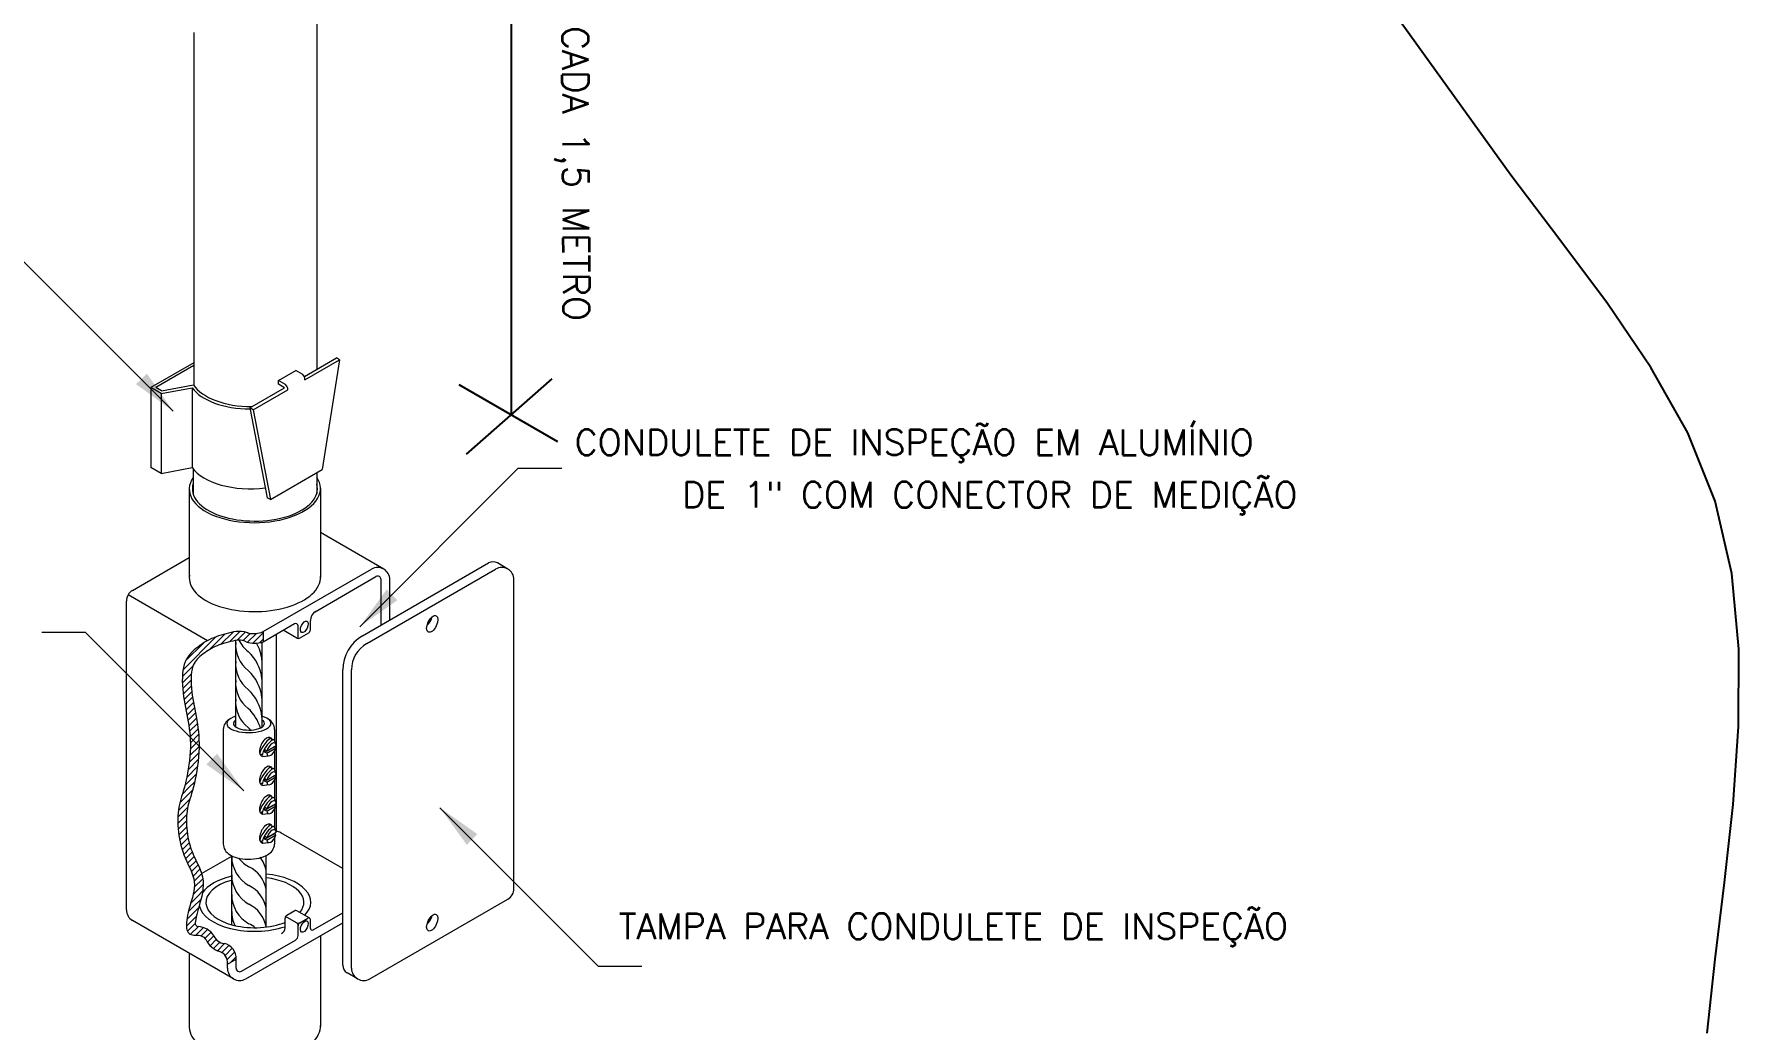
# Model space of a CAD drawing. Header units: millimetres. Extents: x 4236 to 4463, y 1839 to 1973.
# Drawn here: x 4356.25 to 4363.56, y 1877.32 to 1881.59 of the extents above; entities that cross this region are included whole.
import ezdxf
from ezdxf.enums import TextEntityAlignment as Align

# ---------------------------------------------------------------- set-up
doc = ezdxf.new("R2010")
doc.units = ezdxf.units.MM
for name, color, linetype in [('C01', 1, 'Continuous'), ('C02', 42, 'Continuous'), ('C025', 42, 'Continuous'), ('C03', 7, 'Continuous')]:
    doc.layers.add(name, color=color, linetype=linetype)
doc.styles.add('80CL', font='romans.shx', dxfattribs={"height": 2})
pattern_1 = [(45, (4368.103399, 1862.902506), (-0.013258252, 0.013258252), [])]

msp = doc.modelspace()

# ---------------------------------------------------------------- hatches: boundary and pattern name
at = {"layer": 'C01', "lineweight": 0}
h = msp.add_hatch(dxfattribs=at)
h.set_pattern_fill('ANSI31', color=256, scale=0.15, style=0)
h.set_pattern_definition(pattern_1)
h.paths.add_polyline_path([(4356.9928, 1878.9914), (4356.9923, 1878.9911), (4356.9837, 1878.9862), (4356.9754, 1878.9811), (4356.9674, 1878.9757), (4356.9595, 1878.9701), (4356.9517, 1878.9642), (4356.944, 1878.958), (4356.9364, 1878.9516), (4356.929, 1878.9448), (4356.9218, 1878.9375), (4356.9149, 1878.9297), (4356.9086, 1878.921), (4356.9028, 1878.9115), (4356.8978, 1878.9011), (4356.8936, 1878.8895), (4356.8903, 1878.8768), (4356.8879, 1878.863), (4356.8863, 1878.8483), (4356.8854, 1878.833), (4356.8853, 1878.8172), (4356.8858, 1878.801), (4356.8869, 1878.7848), (4356.8886, 1878.7685), (4356.8907, 1878.7524), (4356.8931, 1878.7366), (4356.8959, 1878.7209), (4356.8988, 1878.7053), (4356.9019, 1878.6898), (4356.9049, 1878.6744), (4356.9079, 1878.6591), (4356.9106, 1878.6438), (4356.9131, 1878.6285), (4356.9153, 1878.6131), (4356.9171, 1878.5976), (4356.9184, 1878.5818), (4356.9194, 1878.5657), (4356.9198, 1878.5493), (4356.9197, 1878.5323), (4356.919, 1878.5148), (4356.9177, 1878.4967), (4356.9158, 1878.4783), (4356.9135, 1878.4597), (4356.9107, 1878.4413), (4356.9076, 1878.4232), (4356.9042, 1878.4058), (4356.9006, 1878.3892), (4356.8969, 1878.3738), (4356.8937, 1878.3617), (4356.9325, 1878.3617), (4356.9333, 1878.3645), (4356.9372, 1878.3808), (4356.941, 1878.3982), (4356.9445, 1878.4165), (4356.9477, 1878.4353), (4356.9506, 1878.4546), (4356.9531, 1878.4741), (4356.955, 1878.4935), (4356.9564, 1878.5127), (4356.9572, 1878.5314), (4356.9573, 1878.5496), (4356.9568, 1878.5673), (4356.9558, 1878.5845), (4356.9544, 1878.6014), (4356.9525, 1878.6179), (4356.9502, 1878.6341), (4356.9476, 1878.6502), (4356.9447, 1878.666), (4356.9417, 1878.6816), (4356.9387, 1878.6971), (4356.9357, 1878.7124), (4356.9328, 1878.7276), (4356.9301, 1878.7427), (4356.9278, 1878.7578), (4356.9258, 1878.7728), (4356.9243, 1878.7879), (4356.9233, 1878.8029), (4356.9228, 1878.8176), (4356.9229, 1878.8318), (4356.9236, 1878.8453), (4356.925, 1878.8577), (4356.927, 1878.8688), (4356.9294, 1878.8784), (4356.9324, 1878.8865), (4356.9358, 1878.8936), (4356.9398, 1878.9001), (4356.9442, 1878.9062), (4356.9493, 1878.912), (4356.9549, 1878.9177), (4356.9611, 1878.9234), (4356.9679, 1878.929), (4356.9748, 1878.9346), (4356.9817, 1878.9399), (4356.9887, 1878.9448), (4356.9957, 1878.9495), (4357.0029, 1878.954), (4357.0102, 1878.9582), (4357.0179, 1878.9621), (4357.0259, 1878.9659), (4357.0344, 1878.9695), (4357.0433, 1878.973), (4357.0527, 1878.9763), (4357.0624, 1878.9794), (4357.0724, 1878.9823), (4357.0825, 1878.985), (4357.0926, 1878.9876), (4357.0971, 1878.9886), (4357.1027, 1878.9899), (4357.112, 1878.9918), (4357.1203, 1878.9931), (4357.1279, 1878.9937), (4357.1356, 1878.9934), (4357.1439, 1878.9921), (4357.1537, 1878.9894), (4357.1595, 1878.9871, 0.179506), (4357.2321, 1878.9869), (4357.2321, 1879.0303, -0.165926), (4357.1666, 1879.0246), (4357.1656, 1879.025), (4357.1518, 1879.0288), (4357.1391, 1879.0308), (4357.1273, 1879.0312), (4357.1161, 1879.0304), (4357.1053, 1879.0288), (4357.0946, 1879.0265), (4357.0839, 1879.0241), (4357.073, 1879.0213), (4357.0622, 1879.0184), (4357.0514, 1879.0152), (4357.0408, 1879.0118), (4357.0304, 1879.0082), (4357.0203, 1879.0043), (4357.0106, 1879.0001), (4357.0012, 1878.9957)])
h = msp.add_hatch(dxfattribs=at)
h.set_pattern_fill('ANSI31', color=256, scale=0.15, style=0)
h.set_pattern_definition(pattern_1)
h.paths.add_polyline_path([(4356.9325, 1878.3617), (4356.8937, 1878.3617), (4356.8931, 1878.3596), (4356.8894, 1878.3466), (4356.8857, 1878.3345), (4356.8821, 1878.3229), (4356.8787, 1878.3118), (4356.8756, 1878.3008), (4356.8729, 1878.2897), (4356.8705, 1878.2782), (4356.8686, 1878.2661), (4356.8672, 1878.2535), (4356.8662, 1878.2404), (4356.8657, 1878.2269), (4356.8657, 1878.2131), (4356.8662, 1878.1991), (4356.8671, 1878.185), (4356.8685, 1878.1709), (4356.8704, 1878.1567), (4356.8727, 1878.1426), (4356.8755, 1878.1286), (4356.8789, 1878.1147), (4356.8827, 1878.1009), (4356.887, 1878.0873), (4356.8919, 1878.0738), (4356.8973, 1878.0606), (4356.9031, 1878.0475), (4356.9092, 1878.0346), (4356.9154, 1878.0218), (4356.9212, 1878.0091), (4356.9266, 1877.9964), (4356.9311, 1877.9836), (4356.9346, 1877.9707), (4356.9367, 1877.9576), (4356.9373, 1877.9444), (4356.9366, 1877.9309), (4356.9347, 1877.9174), (4356.932, 1877.9039), (4356.93, 1877.8956), (4356.9686, 1877.8956), (4356.9686, 1877.8957), (4356.9717, 1877.9112), (4356.9739, 1877.9274), (4356.9749, 1877.9442), (4356.9741, 1877.9615), (4356.9713, 1877.9786), (4356.9675, 1877.9926), (4356.9669, 1877.9947), (4356.9616, 1878.0099), (4356.9556, 1878.0242), (4356.9493, 1878.0378), (4356.9431, 1878.0508), (4356.9372, 1878.0632), (4356.9317, 1878.0753), (4356.9269, 1878.0872), (4356.9225, 1878.0993), (4356.9186, 1878.1116), (4356.9152, 1878.1241), (4356.9122, 1878.1367), (4356.9096, 1878.1494), (4356.9075, 1878.1623), (4356.9058, 1878.1752), (4356.9045, 1878.1881), (4356.9036, 1878.201), (4356.9032, 1878.2137), (4356.9032, 1878.2262), (4356.9037, 1878.2383), (4356.9045, 1878.25), (4356.9058, 1878.2611), (4356.9074, 1878.2715), (4356.9095, 1878.2814), (4356.9119, 1878.2912), (4356.9147, 1878.3013), (4356.9179, 1878.312), (4356.9215, 1878.3234), (4356.9253, 1878.3359), (4356.9293, 1878.3495)])
h = msp.add_hatch(dxfattribs=at)
h.set_pattern_fill('ANSI31', color=256, scale=0.15, style=0)
h.set_pattern_definition(pattern_1)
h.paths.add_polyline_path([(4356.9544, 1877.8444), (4356.9165, 1877.848), (4356.9139, 1877.8384), (4356.9108, 1877.8261), (4356.9081, 1877.8144), (4356.906, 1877.8031), (4356.9043, 1877.7925), (4356.9033, 1877.7826), (4356.9028, 1877.7734), (4356.9028, 1877.77), (4356.9421, 1877.7743, -0.151546), (4356.941, 1877.7827), (4356.9415, 1877.7876), (4356.9429, 1877.7967), (4356.9449, 1877.8067), (4356.9473, 1877.8175), (4356.9501, 1877.8289), (4356.9534, 1877.8408)])
h = msp.add_hatch(dxfattribs=at)
h.set_pattern_fill('ANSI31', color=256, scale=0.15, style=0)
h.set_pattern_definition(pattern_1)
h.paths.add_polyline_path([(4356.9544, 1877.8444), (4356.9571, 1877.8534), (4356.961, 1877.8668), (4356.9649, 1877.8809), (4356.9686, 1877.8956), (4356.93, 1877.8956), (4356.9287, 1877.8905), (4356.9249, 1877.8771), (4356.9211, 1877.8639), (4356.9173, 1877.851), (4356.9165, 1877.848)])
h = msp.add_hatch(dxfattribs=at)
h.set_pattern_fill('ANSI31', color=256, scale=0.15, style=0)
h.set_pattern_definition(pattern_1)
h.paths.add_polyline_path([(4356.9421, 1877.7743), (4356.9028, 1877.77), (4356.9029, 1877.7651), (4356.9038, 1877.7576), (4356.9053, 1877.7511), (4356.9075, 1877.7454), (4356.9104, 1877.7406), (4356.9139, 1877.7367), (4356.9181, 1877.7336), (4356.9229, 1877.7314), (4356.9283, 1877.73), (4356.9344, 1877.7293), (4356.941, 1877.7291), (4356.9479, 1877.7288), (4356.9551, 1877.7282), (4356.9624, 1877.7267), (4356.9697, 1877.724), (4356.9769, 1877.7196), (4356.9838, 1877.7133), (4356.9873, 1877.7088, 0.009996), (4356.9889, 1877.7055), (4357.0151, 1877.7341, 0.201221), (4356.9539, 1877.7659, -0.272287)])
h = msp.add_hatch(dxfattribs=at)
h.set_pattern_fill('ANSI31', color=256, scale=0.15, style=0)
h.set_pattern_definition(pattern_1)
h.paths.add_polyline_path([(4357.0465, 1877.6584, -0.364199), (4357.0787, 1877.6043), (4357.1162, 1877.626, 0.367718), (4357.0649, 1877.693, -0.282329), (4357.0201, 1877.7275, 0.023274), (4357.0151, 1877.7341), (4356.9889, 1877.7055, 0.20013), (4357.0424, 1877.6596, -0.021783)])

# ---------------------------------------------------------------- linework, layer by layer
at = {"layer": 'C01'}
for p, q in [((4358.2954, 1882.7938), (4358.2954, 1879.9604)), ((4358.4699, 1880.1142), (4358.1033, 1879.7911)), ((4358.4968, 1879.8441), (4358.0737, 1880.0884))]:
    msp.add_line(p, q, dxfattribs=at)
at = {"layer": 'C01', "lineweight": 0}
for p, q in [((4357.2321, 1879.0303), (4357.2321, 1878.9869)), ((4357.217, 1878.0599), (4357.2233, 1878.0622)), ((4357.0787, 1877.6043), (4357.1162, 1877.626))]:
    msp.add_line(p, q, dxfattribs=at)
at = {"layer": 'C01'}
msp.add_lwpolyline([(4363.4266, 1877.309), (4363.4609, 1877.626), (4363.5011, 1877.9541), (4363.5378, 1878.2883), (4363.5616, 1878.6238), (4363.563, 1878.9557), (4363.5329, 1879.2791), (4363.4617, 1879.5891), (4363.3435, 1879.8826), (4363.1858, 1880.1634), (4362.9994, 1880.4374), (4362.7954, 1880.7102), (4362.5846, 1880.9875), (4361.938, 1881.8867, -0.204592), (4361.8095, 1882.4616), (4362.0217, 1883.6029), (4362.0141, 1883.9103), (4361.9979, 1884.2198), (4361.043, 1886.626)], format="xyb", dxfattribs=at)
at = {"layer": 'C01', "lineweight": 0}
for points in [[(4357.1672, 1879.0244), (4357.1656, 1879.025), (4357.1518, 1879.0288), (4357.1391, 1879.0308), (4357.1273, 1879.0312), (4357.1161, 1879.0304), (4357.1053, 1879.0288), (4357.0946, 1879.0265), (4357.0839, 1879.0241), (4357.073, 1879.0213), (4357.0622, 1879.0184), (4357.0514, 1879.0152), (4357.0408, 1879.0118), (4357.0304, 1879.0082), (4357.0203, 1879.0043), (4357.0106, 1879.0001), (4357.0012, 1878.9957), (4356.9923, 1878.9911), (4356.9837, 1878.9862), (4356.9754, 1878.9811), (4356.9674, 1878.9757), (4356.9595, 1878.9701), (4356.9517, 1878.9642), (4356.944, 1878.958), (4356.9364, 1878.9516), (4356.929, 1878.9448), (4356.9218, 1878.9375), (4356.9149, 1878.9297), (4356.9086, 1878.921), (4356.9028, 1878.9115), (4356.8978, 1878.9011), (4356.8936, 1878.8895), (4356.8903, 1878.8768), (4356.8879, 1878.863), (4356.8863, 1878.8483), (4356.8854, 1878.833), (4356.8853, 1878.8172), (4356.8858, 1878.801), (4356.8869, 1878.7848), (4356.8886, 1878.7685), (4356.8907, 1878.7524), (4356.8931, 1878.7366), (4356.8959, 1878.7209), (4356.8988, 1878.7053), (4356.9019, 1878.6898), (4356.9049, 1878.6744), (4356.9079, 1878.6591), (4356.9106, 1878.6438), (4356.9131, 1878.6285), (4356.9153, 1878.6131), (4356.9171, 1878.5976), (4356.9184, 1878.5818), (4356.9194, 1878.5657), (4356.9198, 1878.5493), (4356.9197, 1878.5323), (4356.919, 1878.5148), (4356.9177, 1878.4967), (4356.9158, 1878.4783), (4356.9135, 1878.4597), (4356.9107, 1878.4413), (4356.9076, 1878.4232), (4356.9042, 1878.4058), (4356.9006, 1878.3892), (4356.8969, 1878.3738), (4356.8931, 1878.3596), (4356.8894, 1878.3466), (4356.8857, 1878.3345), (4356.8821, 1878.3229), (4356.8787, 1878.3118), (4356.8756, 1878.3008), (4356.8729, 1878.2897), (4356.8705, 1878.2782), (4356.8686, 1878.2661), (4356.8672, 1878.2535), (4356.8662, 1878.2404), (4356.8657, 1878.2269), (4356.8657, 1878.2131), (4356.8662, 1878.1991), (4356.8671, 1878.185), (4356.8685, 1878.1709), (4356.8704, 1878.1567), (4356.8727, 1878.1426), (4356.8755, 1878.1286), (4356.8789, 1878.1147), (4356.8827, 1878.1009), (4356.887, 1878.0873), (4356.8919, 1878.0738), (4356.8973, 1878.0606), (4356.9031, 1878.0475), (4356.9092, 1878.0346), (4356.9154, 1878.0218), (4356.9212, 1878.0091), (4356.9266, 1877.9964), (4356.9311, 1877.9836), (4356.9346, 1877.9707), (4356.9367, 1877.9576), (4356.9373, 1877.9444), (4356.9366, 1877.9309), (4356.9347, 1877.9174), (4356.932, 1877.9039), (4356.9287, 1877.8905), (4356.9249, 1877.8771), (4356.9211, 1877.8639), (4356.9173, 1877.851), (4356.9139, 1877.8384), (4356.9108, 1877.8261), (4356.9081, 1877.8144), (4356.906, 1877.8031), (4356.9043, 1877.7925), (4356.9033, 1877.7826), (4356.9028, 1877.7734), (4356.9029, 1877.7651), (4356.9038, 1877.7576), (4356.9053, 1877.7511), (4356.9075, 1877.7454), (4356.9104, 1877.7406), (4356.9139, 1877.7367), (4356.9181, 1877.7336), (4356.9229, 1877.7314), (4356.9283, 1877.73), (4356.9344, 1877.7293), (4356.941, 1877.7291), (4356.9479, 1877.7288), (4356.9551, 1877.7282), (4356.9624, 1877.7267), (4356.9697, 1877.724), (4356.9769, 1877.7196), (4356.9838, 1877.7133), (4356.9873, 1877.7088)], [(4357.1595, 1878.9871), (4357.1537, 1878.9894), (4357.1439, 1878.9921), (4357.1356, 1878.9934), (4357.1279, 1878.9937), (4357.1203, 1878.9931), (4357.112, 1878.9918), (4357.1027, 1878.9899), (4357.0926, 1878.9876), (4357.0825, 1878.985), (4357.0724, 1878.9823), (4357.0624, 1878.9794), (4357.0527, 1878.9763), (4357.0433, 1878.973), (4357.0344, 1878.9695), (4357.0259, 1878.9659), (4357.0179, 1878.9621), (4357.0102, 1878.9582), (4357.0029, 1878.954), (4356.9957, 1878.9495), (4356.9887, 1878.9448), (4356.9817, 1878.9399), (4356.9748, 1878.9346), (4356.9679, 1878.929), (4356.9611, 1878.9234), (4356.9549, 1878.9177), (4356.9493, 1878.912), (4356.9442, 1878.9062), (4356.9398, 1878.9001), (4356.9358, 1878.8936), (4356.9324, 1878.8865), (4356.9294, 1878.8784), (4356.927, 1878.8688), (4356.925, 1878.8577), (4356.9236, 1878.8453), (4356.9229, 1878.8318), (4356.9228, 1878.8176), (4356.9233, 1878.8029), (4356.9243, 1878.7879), (4356.9258, 1878.7728), (4356.9278, 1878.7578), (4356.9301, 1878.7427), (4356.9328, 1878.7276), (4356.9357, 1878.7124), (4356.9387, 1878.6971), (4356.9417, 1878.6816), (4356.9447, 1878.666), (4356.9476, 1878.6502), (4356.9502, 1878.6341), (4356.9525, 1878.6179), (4356.9544, 1878.6014), (4356.9558, 1878.5845), (4356.9568, 1878.5673), (4356.9573, 1878.5496), (4356.9572, 1878.5314), (4356.9564, 1878.5127), (4356.955, 1878.4935), (4356.9531, 1878.4741), (4356.9506, 1878.4546), (4356.9477, 1878.4353), (4356.9445, 1878.4165), (4356.941, 1878.3982), (4356.9372, 1878.3808), (4356.9333, 1878.3645), (4356.9293, 1878.3495), (4356.9253, 1878.3359), (4356.9215, 1878.3234), (4356.9179, 1878.312), (4356.9147, 1878.3013), (4356.9119, 1878.2912), (4356.9095, 1878.2814), (4356.9074, 1878.2715), (4356.9058, 1878.2611), (4356.9045, 1878.25), (4356.9037, 1878.2383), (4356.9032, 1878.2262), (4356.9032, 1878.2137), (4356.9036, 1878.201), (4356.9045, 1878.1881), (4356.9058, 1878.1752), (4356.9075, 1878.1623), (4356.9096, 1878.1494), (4356.9122, 1878.1367), (4356.9152, 1878.1241), (4356.9186, 1878.1116), (4356.9225, 1878.0993), (4356.9269, 1878.0872), (4356.9317, 1878.0753), (4356.9372, 1878.0632), (4356.9431, 1878.0508), (4356.9493, 1878.0378), (4356.9556, 1878.0242), (4356.9616, 1878.0099), (4356.9669, 1877.9947), (4356.9713, 1877.9786), (4356.9741, 1877.9615), (4356.9749, 1877.9442), (4356.9739, 1877.9274), (4356.9717, 1877.9112), (4356.9686, 1877.8957), (4356.9649, 1877.8809), (4356.961, 1877.8668), (4356.9571, 1877.8534), (4356.9534, 1877.8408), (4356.9501, 1877.8289), (4356.9473, 1877.8175), (4356.9449, 1877.8067), (4356.9429, 1877.7967), (4356.9415, 1877.7876), (4356.941, 1877.7827)]]:
    msp.add_lwpolyline(points, dxfattribs=at)
for centre, radius, start, end in [((4357.1911, 1879.1234), 0.1018, 256.06863, 293.75282), ((4357.2502, 1878.9724), 0.1362, 175.28742, 233.13866), ((4357.2502, 1879.0539), 0.1362, 206.24776, 233.13866), ((4357.196, 1879.0848), 0.1043, 249.5501, 290.25634), ((4357.0381, 1878.8066), 0.1901, 6.19807, 46.69512), ((4357.0381, 1878.8875), 0.1901, 6.19807, 29.40511), ((4357.2502, 1878.8909), 0.1362, 175.28742, 233.13866), ((4357.2502, 1878.8094), 0.1362, 175.28742, 233.13866), ((4357.0381, 1878.7251), 0.1901, 6.19807, 46.69512), ((4357.2502, 1878.7279), 0.1362, 175.28742, 233.13866), ((4357.0381, 1878.6436), 0.1901, 6.19807, 46.69512), ((4357.0381, 1878.5621), 0.1901, 16.79564, 46.69512), ((4357.0381, 1878.4806), 0.1901, 42.24862, 46.69512), ((4357.2413, 1878.0675), 0.1442, 180, 240.89248), ((4357.1135, 1877.9815), 0.1335, 10.50396, 37.56302), ((4357.2413, 1878.1477), 0.1442, 218.18324, 240.89248), ((4357.1135, 1877.9013), 0.1335, 10.50396, 64.39495), ((4357.2413, 1877.9873), 0.1442, 180, 240.89248), ((4357.1135, 1877.8211), 0.1335, 10.50396, 64.39495), ((4357.2413, 1877.9037), 0.1442, 180, 240.89248), ((4357.1135, 1877.7409), 0.1335, 10.50396, 64.39495), ((4356.9551, 1877.7802), 0.0144, 169.95096, 265.0677), ((4357.2413, 1877.8302), 0.1442, 180, 204.64872), ((4357.1135, 1877.6573), 0.1335, 50.73965, 64.39495), ((4356.9466, 1877.677), 0.0892, 34.47718, 85.31904), ((4357.0707, 1877.7467), 0.0916, 204.44503, 254.67109), ((4357.0707, 1877.7467), 0.0541, 200.80287, 263.86652), ((4357.0304, 1877.6122), 0.0489, 350.79563, 75.8334), ((4357.0512, 1877.6293), 0.0651, 357.08611, 77.8436)]:
    msp.add_arc(centre, radius, start, end, dxfattribs=at)
for centre, major_axis, ratio, start_param, end_param in [((4357.2444, 1878.5368), (-0.0245, -0.0356), 0.277631, 3.162124, 5.920702), ((4357.2549, 1878.5308), (-0.0246, -0.0355), 0.281547, 3.158868, 6.283185), ((4357.2444, 1878.4127), (-0.0245, -0.0356), 0.277631, 3.162124, 5.920702), ((4357.2549, 1878.4067), (-0.0246, -0.0355), 0.281547, 3.158868, 6.283185), ((4357.2444, 1878.2886), (-0.0245, -0.0356), 0.277631, 3.162124, 5.920702), ((4357.2549, 1878.2826), (-0.0246, -0.0355), 0.281547, 3.158868, 6.283185), ((4357.2444, 1878.1645), (-0.0245, -0.0356), 0.277631, 3.162124, 5.920702), ((4357.2549, 1878.1585), (-0.0246, -0.0355), 0.281547, 3.158868, 6.283185)]:
    msp.add_ellipse(centre, major_axis=major_axis, ratio=ratio, start_param=start_param, end_param=end_param, dxfattribs=at)
at = {"layer": 'C02', "lineweight": 0}
for p, q in [((4357.4621, 1882.5445), (4357.4621, 1881.067)), ((4356.9345, 1881.5991), (4356.9345, 1880.0849)), ((4357.4621, 1881.5854), (4357.4621, 1880.1552)), ((4356.9345, 1881.2264), (4356.9345, 1880.2951)), ((4356.9324, 1879.7281), (4356.9324, 1879.6212)), ((4357.4621, 1879.7112), (4357.4621, 1879.621)), ((4358.3261, 1879.7309), (4358.5136, 1879.7309)), ((4357.1145, 1878.622), (4357.1145, 1878.9922)), ((4357.2273, 1878.6215), (4357.2273, 1878.9853)), ((4357.0609, 1878.6114), (4357.0609, 1878.119)), ((4357.0609, 1878.6109), (4357.0609, 1878.1175)), ((4357.2586, 1878.577), (4357.2572, 1878.5684)), ((4357.2809, 1878.6114), (4357.2809, 1878.5617)), ((4357.2167, 1878.5116), (4357.2188, 1878.5125)), ((4357.22, 1878.5013), (4357.2292, 1878.5065)), ((4357.24, 1878.5131), (4357.2794, 1878.536)), ((4357.24, 1878.5131), (4357.2411, 1878.5237)), ((4357.2475, 1878.5088), (4357.24, 1878.5131)), ((4357.2486, 1878.5194), (4357.2411, 1878.5237)), ((4357.2475, 1878.5088), (4357.2869, 1878.5317)), ((4357.2486, 1878.5194), (4357.2879, 1878.5422)), ((4357.2689, 1878.5718), (4357.2677, 1878.5624)), ((4357.2869, 1878.5317), (4357.2783, 1878.5366)), ((4357.2795, 1878.566), (4357.2849, 1878.5506)), ((4357.2809, 1878.5381), (4357.2809, 1878.5351)), ((4357.2809, 1878.5174), (4357.2809, 1878.4378)), ((4357.2303, 1878.4952), (4357.2534, 1878.4982)), ((4357.2586, 1878.4529), (4357.2572, 1878.4443)), ((4357.2689, 1878.4477), (4357.2677, 1878.4383)), ((4357.2795, 1878.4419), (4357.2849, 1878.4265)), ((4357.2167, 1878.3875), (4357.2188, 1878.3884)), ((4357.22, 1878.3772), (4357.2292, 1878.3824)), ((4357.2303, 1878.3711), (4357.2534, 1878.3741)), ((4357.24, 1878.3891), (4357.2794, 1878.4119)), ((4357.24, 1878.3891), (4357.2411, 1878.3996)), ((4357.2475, 1878.3847), (4357.24, 1878.3891)), ((4357.2486, 1878.3953), (4357.2411, 1878.3996)), ((4357.2475, 1878.3847), (4357.2869, 1878.4076)), ((4357.2486, 1878.3953), (4357.2879, 1878.4181)), ((4357.2794, 1878.4119), (4357.2794, 1878.4131)), ((4357.2869, 1878.4076), (4357.2794, 1878.4119)), ((4357.2809, 1878.414), (4357.2809, 1878.411)), ((4357.2809, 1878.3933), (4357.2809, 1878.3137)), ((4357.24, 1878.265), (4357.2794, 1878.2878)), ((4357.2475, 1878.2606), (4357.2869, 1878.2835)), ((4357.2486, 1878.2712), (4357.2879, 1878.294)), ((4357.2586, 1878.3288), (4357.2572, 1878.3202)), ((4357.2689, 1878.3236), (4357.2677, 1878.3142)), ((4357.2794, 1878.2878), (4357.2794, 1878.289)), ((4357.2869, 1878.2835), (4357.2794, 1878.2878)), ((4357.2795, 1878.3178), (4357.2849, 1878.3024)), ((4357.2809, 1878.2899), (4357.2809, 1878.2869)), ((4357.2167, 1878.2634), (4357.2188, 1878.2643)), ((4357.22, 1878.2531), (4357.2292, 1878.2584)), ((4357.2303, 1878.247), (4357.2534, 1878.25)), ((4357.24, 1878.265), (4357.2411, 1878.2755)), ((4357.2475, 1878.2606), (4357.24, 1878.265)), ((4357.2486, 1878.2712), (4357.2411, 1878.2755)), ((4357.2809, 1878.2692), (4357.2809, 1878.1896)), ((4357.2167, 1878.1393), (4357.2188, 1878.1402)), ((4357.24, 1878.1409), (4357.2794, 1878.1637)), ((4357.24, 1878.1409), (4357.2411, 1878.1514)), ((4357.2475, 1878.1366), (4357.24, 1878.1409)), ((4357.2486, 1878.1471), (4357.2411, 1878.1514)), ((4357.2475, 1878.1366), (4357.2869, 1878.1594)), ((4357.2486, 1878.1471), (4357.2879, 1878.1699)), ((4357.2586, 1878.2047), (4357.2572, 1878.1961)), ((4357.2689, 1878.1995), (4357.2677, 1878.1901)), ((4357.2794, 1878.1637), (4357.2794, 1878.1649)), ((4357.2869, 1878.1594), (4357.2794, 1878.1637)), ((4357.2795, 1878.1937), (4357.2849, 1878.1783)), ((4357.2809, 1878.1658), (4357.2809, 1878.1628)), ((4357.2809, 1878.1452), (4357.2809, 1878.119)), ((4357.0971, 1877.7733), (4357.0971, 1878.0693)), ((4357.22, 1878.129), (4357.2292, 1878.1343)), ((4357.2303, 1878.123), (4357.2534, 1878.1259)), ((4357.2447, 1877.7634), (4357.2447, 1878.0697))]:
    msp.add_line(p, q, dxfattribs=at)
at = {"layer": 'C02', "lineweight": 0, "ltscale": 1.6}
for p, q in [((4356.8465, 1879.9756), (4356.1671, 1880.6551)), ((4357.6467, 1879.0515), (4358.3261, 1879.7309)), ((4358.3261, 1879.7309), (4358.5136, 1879.7309)), ((4356.4704, 1879.0267), (4356.2829, 1879.0267)), ((4357.1499, 1878.3473), (4356.4704, 1879.0267)), ((4357.9903, 1878.2754), (4358.6697, 1877.596)), ((4358.6697, 1877.596), (4358.8572, 1877.596))]:
    msp.add_line(p, q, dxfattribs=at)
at = {"layer": 'C02', "lineweight": 0}
for centre, radius, start, end in [((4357.1141, 1878.6088), 0.0533, 119.11427, 177.89002), ((4357.2277, 1878.6088), 0.0533, 2.10998, 60.88573), ((4357.1147, 1878.1217), 0.0539, 182.27414, 240.2396), ((4357.2278, 1878.1215), 0.0532, 294.97163, 357.91741)]:
    msp.add_arc(centre, radius, start, end, dxfattribs=at)
for centre, major_axis, ratio, start_param, end_param in [((4357.1709, 1878.6363), (-0.0946, -0.0006), 0.412811, 5.350077, 10.356809), ((4357.1709, 1878.6363), (-0.0666, 0), 0.424722, 5.71745, 9.974406), ((4357.2435, 1878.5367), (-0.0187, -0.0395), 0.494882, 2.902278, 6.507005), ((4357.2677, 1878.5255), (-0.0153, -0.0267), 0.500279, -0.644673, 2.073751), ((4357.2677, 1878.5255), (-0.0153, -0.0267), 0.500279, 2.496756, 5.215581), ((4357.2435, 1878.5367), (-0.0187, -0.0395), 0.494882, 2.545933, 2.723899), ((4357.2435, 1878.4126), (-0.0187, -0.0395), 0.494882, 2.902278, 6.507005), ((4357.2677, 1878.4014), (-0.0153, -0.0267), 0.500279, 2.496756, 5.215581), ((4357.2435, 1878.4126), (-0.0187, -0.0395), 0.494882, 2.545933, 2.723899), ((4357.2677, 1878.4014), (-0.0153, -0.0267), 0.500279, -0.644673, 2.073751), ((4357.2435, 1878.2885), (-0.0187, -0.0395), 0.494882, 2.902278, 6.507005), ((4357.2677, 1878.2773), (-0.0153, -0.0267), 0.500279, -0.644673, 2.073751), ((4357.2677, 1878.2773), (-0.0153, -0.0267), 0.500279, 2.496756, 5.215581), ((4357.2435, 1878.2885), (-0.0187, -0.0395), 0.494882, 2.545933, 2.723899), ((4357.2435, 1878.1644), (-0.0187, -0.0395), 0.494882, 2.902278, 6.507005), ((4357.2677, 1878.1532), (-0.0153, -0.0267), 0.500279, -0.644673, 2.073751), ((4357.2677, 1878.1532), (-0.0153, -0.0267), 0.500279, 2.496756, 5.215581), ((4357.2435, 1878.1644), (-0.0187, -0.0395), 0.494882, 2.545933, 2.723899), ((4357.1709, 1878.0945), (-0.0946, -0.0006), 0.420146, 0.498874, 2.562797), ((4357.1966, 1877.8691), (-0.2398, -0.0016), 0.516339, 2.667734, 4.504714), ((4357.1966, 1877.8691), (-0.2398, -0.0016), 0.516339, 5.136072, 5.926679), ((4357.1966, 1877.8691), (-0.2101, 0), 0.516339, 5.221021, 8.518571), ((4357.1966, 1877.8691), (-0.2101, 0), 0.516339, 2.735473, 4.475076), ((4357.1966, 1877.8691), (-0.2398, -0.0016), 0.516339, 0.094641, 2.132349)]:
    msp.add_ellipse(centre, major_axis=major_axis, ratio=ratio, start_param=start_param, end_param=end_param, dxfattribs=at)
at = {"layer": 'C02', "lineweight": 0, "ltscale": 1.6}
for points in [[(4356.7331, 1880.1367), (4356.687, 1880.0911), (4356.8465, 1879.9756)], [(4357.8077, 1879.165), (4357.7622, 1879.2111), (4357.6467, 1879.0515)], [(4356.9888, 1878.4608), (4357.0344, 1878.5069), (4357.1499, 1878.3473)], [(4358.1513, 1878.1619), (4358.1058, 1878.1159), (4357.9903, 1878.2754)]]:
    msp.add_solid(points, dxfattribs=at)
at = {"layer": 'C025', "lineweight": 0}
for p, q in [((4357.2898, 1878.1729), (4357.2898, 1879.0203)), ((4357.5737, 1878.0148), (4357.3086, 1878.1679)), ((4356.9675, 1877.9926), (4357.0971, 1878.0675))]:
    msp.add_line(p, q, dxfattribs=at)
msp.add_arc((4357.2898, 1878.1354), 0.0375, 60, 93.34903, dxfattribs=at)
at = {"layer": 'C03', "lineweight": 0}
for p, q in [((4356.9345, 1880.1831), (4356.7499, 1880.0765)), ((4357.4089, 1880.1245), (4357.5463, 1880.2039)), ((4357.4116, 1880.1103), (4357.56, 1880.196)), ((4357.56, 1880.196), (4357.4858, 1879.7249)), ((4357.56, 1880.196), (4357.5463, 1880.2039)), ((4356.9345, 1880.1708), (4356.7713, 1880.0765)), ((4357.2974, 1880.1073), (4357.3716, 1880.1501)), ((4357.4026, 1880.1322), (4357.3716, 1880.1501)), ((4357.4116, 1880.1103), (4357.4116, 1880.1156)), ((4356.7499, 1880.0765), (4356.7499, 1879.7334)), ((4356.7944, 1880.0508), (4356.7499, 1880.0765)), ((4356.7963, 1880.0621), (4356.7713, 1880.0765)), ((4356.7944, 1880.0508), (4356.9279, 1880.076)), ((4356.7944, 1880.0508), (4356.7944, 1879.7077)), ((4356.7963, 1880.0621), (4356.9335, 1880.088)), ((4356.9279, 1880.076), (4356.9279, 1879.7334)), ((4357.1754, 1879.9897), (4357.3237, 1880.0754)), ((4357.189, 1879.9818), (4357.3374, 1880.0675)), ((4357.3285, 1880.0893), (4357.2974, 1880.1073)), ((4357.2974, 1880.0906), (4357.2974, 1880.1073)), ((4357.3237, 1880.0754), (4357.2974, 1880.0906)), ((4357.189, 1879.9818), (4357.1754, 1879.9897)), ((4357.1754, 1879.9897), (4357.2496, 1879.6043)), ((4357.189, 1879.9818), (4357.2632, 1879.5964)), ((4356.7944, 1879.7077), (4356.7499, 1879.7334)), ((4356.7944, 1879.7082), (4356.9279, 1879.7334)), ((4357.2632, 1879.5964), (4357.4858, 1879.7249)), ((4356.9152, 1879.6408), (4356.9152, 1879.2583)), ((4357.2632, 1879.5964), (4357.2496, 1879.6043)), ((4357.4781, 1879.6445), (4357.4781, 1879.262)), ((4357.7494, 1879.2986), (4357.4781, 1879.4552)), ((4356.6717, 1879.207), (4356.9152, 1879.3476)), ((4357.6581, 1879.0121), (4358.1993, 1879.3246)), ((4358.2818, 1879.2986), (4358.2368, 1879.3246)), ((4357.2321, 1879.0303), (4357.6968, 1879.2986)), ((4357.4546, 1879.1154), (4357.7156, 1879.2661)), ((4357.6769, 1878.9796), (4358.2293, 1879.2986)), ((4357.7381, 1879.0583), (4357.7381, 1879.2531)), ((4357.7756, 1879.08), (4357.7756, 1879.2531)), ((4358.3081, 1877.9286), (4358.3081, 1879.2531)), ((4356.6455, 1877.8371), (4356.6455, 1879.1615)), ((4356.9928, 1878.9914), (4356.6525, 1879.1878)), ((4357.2321, 1878.9869), (4357.3669, 1879.0648)), ((4357.3766, 1879.0027), (4357.3179, 1879.0366)), ((4357.3822, 1879.0013), (4357.3822, 1879.0544)), ((4357.3878, 1879.0027), (4357.4274, 1879.0256)), ((4357.4349, 1879.0386), (4357.4349, 1879.0784)), ((4357.5737, 1877.5999), (4357.5737, 1878.8659)), ((4357.6112, 1877.5869), (4357.6112, 1878.8659)), ((4357.69, 1877.5414), (4358.2818, 1877.8831)), ((4357.105, 1877.5414), (4356.6717, 1877.7916)), ((4357.1576, 1877.5414), (4357.5737, 1877.7817)), ((4357.3265, 1877.7596), (4357.3265, 1877.8015)), ((4357.3747, 1877.7823), (4357.3285, 1877.809)), ((4357.334, 1877.8145), (4357.3679, 1877.8341)), ((4357.4323, 1877.801), (4357.3762, 1877.8335)), ((4357.3822, 1877.7274), (4357.3822, 1877.7693)), ((4357.3897, 1877.7823), (4357.4236, 1877.8019)), ((4357.4349, 1877.7578), (4357.4349, 1877.7954)), ((4357.4461, 1877.7513), (4357.5737, 1877.825)), ((4357.1388, 1877.5739), (4357.371, 1877.7079)), ((4357.4781, 1877.7265), (4357.4781, 1877.337)), ((4356.9152, 1877.651), (4356.9152, 1877.3333)), ((4357.1162, 1877.5869), (4357.1162, 1877.626)), ((4357.0787, 1877.5869), (4357.0787, 1877.6043)), ((4357.6375, 1877.5414), (4357.5924, 1877.5674))]:
    msp.add_line(p, q, dxfattribs=at)
for centre, radius, start, end in [((4357.387, 1880.113), 0.0248, 353.82981, 50.73051), ((4357.3128, 1880.0701), 0.0248, 353.82981, 50.73051), ((4357.7231, 1879.2531), 0.0525, 0, 120), ((4358.218, 1879.2921), 0.0375, 60, 120), ((4358.2555, 1879.2531), 0.0525, 0, 120), ((4357.7231, 1879.2531), 0.015, 0, 120), ((4356.698, 1879.1615), 0.0525, 120, 180), ((4357.4796, 1879.0784), 0.0447, 120, 180), ((4357.3711, 1879.0544), 0.0112, 0, 120), ((4357.4199, 1879.0386), 0.015, 300, 0), ((4357.7425, 1878.8659), 0.1688, 120, 180), ((4357.3822, 1879.0124), 0.0112, 240, 300), ((4357.7425, 1878.8659), 0.1313, 120, 180), ((4358.2555, 1877.9286), 0.0525, 300, 0), ((4356.698, 1877.8371), 0.0525, 180, 240), ((4357.3415, 1877.8015), 0.015, 120, 180), ((4357.3716, 1877.8276), 0.0075, 48.87272, 120), ((4357.3822, 1877.7953), 0.015, 240, 300), ((4357.3672, 1877.7693), 0.015, 0, 60), ((4357.3972, 1877.7693), 0.015, 120, 180), ((4357.4274, 1877.7954), 0.0075, 0, 120), ((4357.2958, 1877.7627), 0.0308, 300.19331, 354.30984), ((4357.3597, 1877.7274), 0.0225, 300, 0), ((4357.4424, 1877.7578), 0.0075, 180, 300), ((4357.1313, 1877.5869), 0.0525, 180, 300), ((4357.1313, 1877.5869), 0.015, 180, 300), ((4357.6112, 1877.5999), 0.0375, 180, 240), ((4357.6637, 1877.5869), 0.0525, 180, 300)]:
    msp.add_arc(centre, radius, start, end, dxfattribs=at)
for centre, major_axis, ratio, start_param, end_param in [((4357.1775, 1880.1196), (-0.2638, 0), 0.509483, 0.329863, 1.566094), ((4357.1844, 1880.1295), (-0.2638, 0), 0.509483, 0.313964, 1.566094), ((4357.1966, 1879.6427), (-0.2814, -0.0019), 0.516339, 5.928721, 9.760319), ((4357.1775, 1879.7769), (-0.2638, 0), 0.509483, 0.329863, 1.816391), ((4357.1966, 1879.6427), (-0.2682, 0), 0.516339, 6.119902, 9.569814), ((4357.1966, 1879.2614), (-0.2814, -0.0019), 0.516339, 6.196955, 9.448604), ((4357.9354, 1879.0894), (-0.0166, -0.0352), 0.498262, 0.748433, 1.943312), ((4357.9354, 1877.8085), (-0.0166, -0.0352), 0.498262, 0.748433, 1.943312), ((4357.1966, 1877.3364), (-0.2814, -0.0019), 0.516339, 0.016118, 3.165419)]:
    msp.add_ellipse(centre, major_axis=major_axis, ratio=ratio, start_param=start_param, end_param=end_param, dxfattribs=at)
for centre, major_axis in [((4357.9575, 1879.0634), (-0.0166, -0.0352)), ((4357.4084, 1879.0507), (-0.0114, -0.0242)), ((4357.4084, 1877.7655), (-0.0114, -0.0242)), ((4357.9575, 1877.7825), (-0.0166, -0.0352))]:
    msp.add_ellipse(centre, major_axis=major_axis, ratio=0.491991, dxfattribs=at)

# ---------------------------------------------------------------- texts
at = {"layer": 'C03', "style": '80CL'}
msp.add_text('FIXAÇÃO A CADA 1,5 METRO', height=0.1125, rotation=270.23539, dxfattribs=at).set_placement((4358.5111, 1882.4694))
for s, p in [('CONDULETE DE INSPEÇÃO EM ALUMÍNIO', (4358.5683, 1879.7871)), ('TAMPA PARA CONDULETE DE INSPEÇÃO', (4358.7581, 1877.7119))]:
    msp.add_text(s, height=0.11, dxfattribs=at).set_placement(p)
msp.add_text('DE 1" COM CONECTOR DE MEDIÇÃO', height=0.11, dxfattribs=at).set_placement((4361.6697, 1879.5622), align=Align.RIGHT)

doc.saveas('drawing.dxf')
